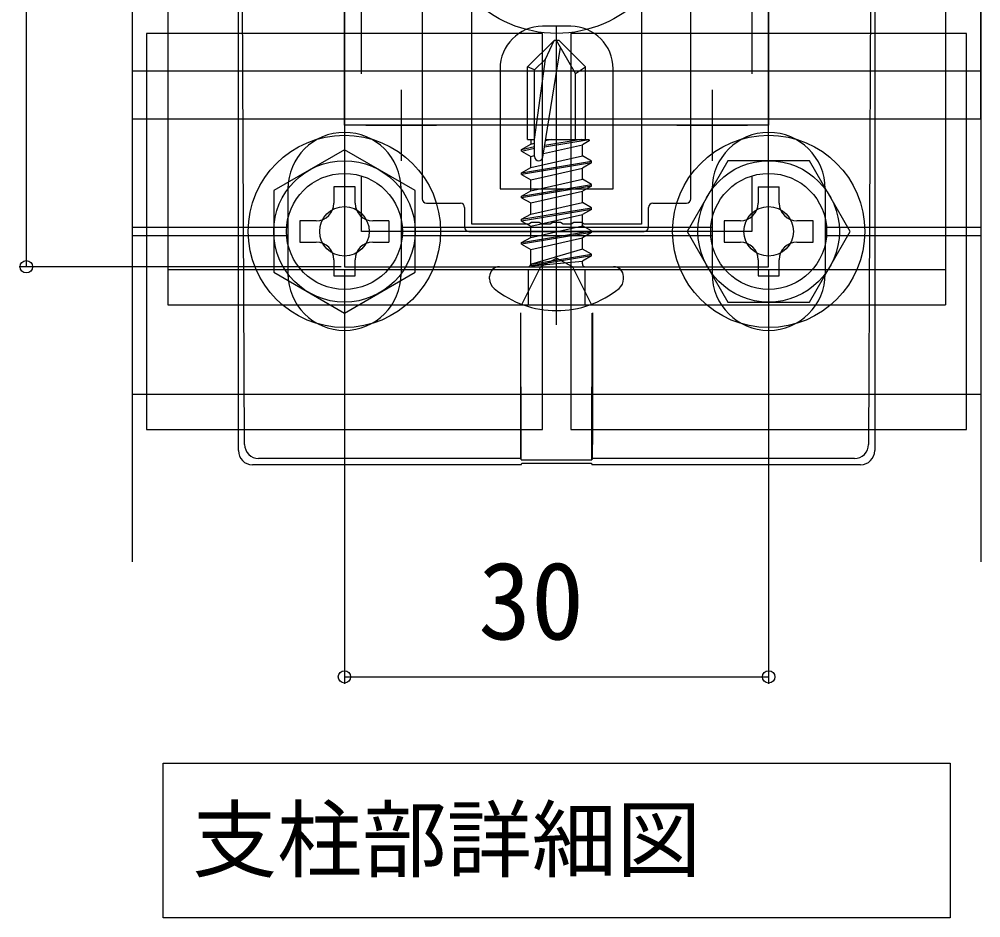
# Model space of a CAD drawing. Units: millimetres, scale not verified. Extents: x -875 to 875, y -1299 to 1293.
# Drawn here: x 467.5 to 603.5, y 4.2 to 131.3 of the extents above; entities that cross this region are included whole.
import ezdxf
from ezdxf.enums import TextEntityAlignment as Align

# ---------------------------------------------------------------- set-up
doc = ezdxf.new("R2010")
doc.units = ezdxf.units.MM
doc.header["$LTSCALE"] = 8
for name, color, linetype in [('0-1_USER1', 3, 'Continuous'), ('0-2_YKK_11', 7, 'Continuous'), ('0-4_YKK_13', 4, 'Continuous'), ('0-5_YKK_D', 6, 'Continuous')]:
    doc.layers.add(name, color=color, linetype=linetype)
doc.styles.add('ＭＳ ゴシック', font='')
doc.styles.get('ＭＳ ゴシック').set_extended_font_data('MS Gothic')

msp = doc.modelspace()

# ---------------------------------------------------------------- linework, layer by layer
at = {"layer": '0-1_USER1'}
msp.add_lwpolyline([(487.846, 12.12), (487.846, 26.12), (599.153, 26.12), (599.153, 4.238), (487.846, 4.238)], close=True, dxfattribs=at)
at = {"layer": '0-2_YKK_11'}
for p, q in [((521.5, 121.297), (521.5, 111.297)), ((565.5, 121.297), (565.5, 111.297)), ((516.5, 116.297), (526.5, 116.297)), ((560.5, 116.297), (570.5, 116.297))]:
    msp.add_line(p, q, dxfattribs=at)
msp.add_lwpolyline([(513.5, 196.297), (513.5, 96.297), (573.5, 96.297), (573.5, 196.297)], close=True, dxfattribs=at)
for points in [[(515.9, 123.563), (515.9, 137.697), (518.5, 140.297), (518.5, 152.297), (515.9, 154.897), (515.9, 169.031)], [(571.1, 169.031), (571.1, 154.897), (568.5, 152.297), (568.5, 140.297), (571.1, 137.697), (571.1, 123.563)], [(571.1, 109.031), (571.1, 101.297), (515.9, 101.297), (515.9, 109.031)]]:
    msp.add_lwpolyline(points, dxfattribs=at)
at = {"layer": '0-4_YKK_13'}
for p, q in [((483.5, 54.583), (483.5, 296.913)), ((603.5, 296.913), (603.5, 54.583)), ((498.5, 70.294), (498.5, 206.297)), ((499.368, 71.17), (498.75, 206.297)), ((588.249, 206.297), (587.632, 71.17)), ((588.5, 206.297), (588.5, 70.294)), ((598.5, 201.697), (598.5, 90.897)), ((524.5, 186.697), (524.5, 105.897)), ((562.5, 105.897), (562.5, 186.697)), ((603.5, 117.237), (603.5, 175.016)), ((545.5, 130.297), (541.5, 130.297)), ((543.5, 88.097), (543.5, 130.3)), ((543.15, 128.297), (539.4, 124.547)), ((541.913, 125.646), (543.15, 128.297)), ((543.85, 128.297), (543.15, 128.297)), ((546.2, 123.62), (543.5, 128.297)), ((543.85, 128.297), (547.6, 124.547)), ((541.57, 111.792), (544.078, 127.294)), ((540.4, 114.297), (541.913, 125.646)), ((483.5, 123.997), (603.5, 123.997)), ((539.4, 114.297), (539.4, 124.547)), ((540.4, 124.133), (539.4, 124.547)), ((547.6, 114.297), (547.6, 124.547)), ((483.5, 117.237), (603.5, 117.237)), ((539.4, 114.297), (540.4, 114.297)), ((539.851, 114.297), (539.851, 113.638)), ((548.121, 114.249), (541.797, 113.195)), ((546.997, 114.297), (541.836, 113.437)), ((542.771, 114.297), (541.945, 114.11)), ((541.975, 114.297), (547.6, 114.297)), ((548.121, 114.249), (547.6, 114.297)), ((548.121, 114.249), (548.121, 114.249)), ((548.121, 114.249), (548.121, 114.117)), ((538.556, 112.89), (539.851, 113.638)), ((538.556, 112.89), (540.4, 113.306)), ((538.556, 112.655), (540.4, 113.071)), ((538.556, 112.655), (538.556, 112.89)), ((539.851, 113.638), (540.4, 113.762)), ((541.654, 112.314), (547.148, 113.555)), ((548.121, 114.117), (547.148, 113.555)), ((547.148, 111.99), (547.148, 113.555)), ((538.556, 112.655), (539.851, 111.907)), ((539.851, 111.907), (540.4, 112.031)), ((539.851, 110.342), (547.148, 111.99)), ((539.851, 110.342), (539.851, 111.907)), ((548.443, 111.242), (547.148, 111.99)), ((538.556, 109.594), (548.443, 111.242)), ((548.443, 111.007), (538.556, 109.359)), ((538.556, 109.594), (539.851, 110.342)), ((539.851, 108.611), (547.148, 110.259)), ((548.443, 111.007), (547.148, 110.259)), ((547.148, 108.694), (547.148, 110.259)), ((548.443, 111.007), (548.443, 111.242)), ((538.556, 109.359), (538.556, 109.594)), ((538.556, 109.359), (539.851, 108.611)), ((515, 107.597), (512, 107.597)), ((512, 107.597), (512, 105.297)), ((515, 105.297), (515, 107.597)), ((538.556, 106.299), (548.443, 107.946)), ((548.443, 107.711), (538.556, 106.063)), ((539.851, 107.046), (547.148, 108.694)), ((539.851, 107.046), (539.851, 108.611)), ((548.443, 107.946), (547.148, 108.694)), ((548.443, 107.711), (547.148, 106.964)), ((548.443, 107.711), (548.443, 107.946)), ((572, 107.597), (572, 105.297)), ((572, 107.597), (575, 107.597)), ((575, 105.297), (575, 107.597)), ((505.5, 107.297), (505.5, 95.297)), ((521.5, 107.297), (521.5, 95.297)), ((538.556, 106.299), (539.851, 107.046)), ((538.556, 106.063), (538.556, 106.299)), ((539.851, 105.316), (547.148, 106.964)), ((547.148, 105.398), (547.148, 106.964)), ((565.5, 107.297), (565.5, 95.297)), ((581.5, 107.297), (581.5, 95.297)), ((525.099, 105.297), (529.9, 105.297)), ((538.556, 106.063), (539.851, 105.316)), ((539.851, 103.75), (547.148, 105.398)), ((539.851, 103.75), (539.851, 105.316)), ((548.443, 104.651), (547.148, 105.398)), ((557.099, 105.297), (561.9, 105.297)), ((530.5, 104.697), (530.5, 101.897)), ((538.556, 103.003), (548.443, 104.651)), ((548.443, 104.415), (538.556, 102.767)), ((538.556, 103.003), (539.851, 103.75)), ((539.851, 102.02), (547.148, 103.668)), ((548.443, 104.415), (547.148, 103.668)), ((547.148, 102.103), (547.148, 103.668)), ((548.443, 104.415), (548.443, 104.651)), ((556.5, 101.897), (556.5, 104.697)), ((509.5, 102.797), (507.2, 102.797)), ((519.8, 102.797), (517.5, 102.797)), ((519.8, 102.797), (519.8, 99.797)), ((538.556, 102.767), (538.556, 103.003)), ((538.556, 102.767), (539.851, 102.02)), ((539.851, 100.455), (547.148, 102.103)), ((539.851, 100.455), (539.851, 102.02)), ((567.2, 102.797), (567.2, 99.797)), ((569.5, 102.797), (567.2, 102.797)), ((579.8, 102.797), (577.5, 102.797)), ((579.8, 99.797), (579.8, 102.797)), ((483.5, 101.897), (505.5, 101.897)), ((483.5, 100.697), (505.5, 100.697)), ((521.5, 101.897), (565.5, 101.897)), ((521.5, 100.697), (565.5, 100.697)), ((531.099, 101.297), (555.9, 101.297)), ((548.443, 101.12), (538.556, 99.472)), ((548.443, 101.12), (547.148, 100.372)), ((548.443, 101.12), (548.443, 101.355)), ((581.5, 101.897), (603.5, 101.897)), ((581.5, 100.697), (603.5, 100.697)), ((517.5, 99.797), (519.8, 99.797)), ((538.556, 99.707), (539.851, 100.455)), ((538.556, 99.472), (538.556, 99.707)), ((538.556, 99.472), (539.851, 98.724)), ((539.851, 98.724), (547.148, 100.372)), ((547.148, 98.807), (547.148, 100.372)), ((567.2, 99.797), (569.5, 99.797)), ((577.5, 99.797), (579.8, 99.797)), ((539.851, 96.697), (539.851, 98.724)), ((547.148, 98.807), (539.968, 96.647)), ((539.968, 96.647), (548.443, 98.059)), ((548.443, 97.824), (548.443, 98.059)), ((512, 97.297), (512, 94.997)), ((515, 94.997), (515, 97.297)), ((548.443, 97.824), (539.968, 96.411)), ((539.968, 96.411), (547.148, 97.076)), ((539.968, 96.411), (539.968, 96.647)), ((541.249, 96.297), (543.5, 97.494)), ((545.75, 96.297), (543.5, 97.494)), ((548.443, 97.824), (547.148, 97.076)), ((547.148, 96.697), (547.148, 97.076)), ((572, 97.297), (572, 94.997)), ((488.5, 95.897), (598.5, 95.897)), ((535.43, 96.297), (551.57, 96.297)), ((541.249, 96.297), (538.6, 90.983)), ((539.5, 95.897), (539.5, 90.897)), ((545.75, 96.297), (548.4, 90.983)), ((547.5, 95.897), (547.5, 90.897)), ((512, 94.997), (515, 94.997)), ((534.03, 94.573), (534.03, 94.897)), ((552.97, 94.573), (552.97, 94.897)), ((538.395, 89.768), (538.395, 71.179)), ((548.604, 89.768), (548.604, 71.179)), ((538.498, 68.972), (538.444, 89.75)), ((548.501, 68.972), (548.555, 89.75)), ((483.5, 78.297), (603.5, 78.297)), ((538.5, 68.297), (500.488, 68.297)), ((538.428, 69.182), (501.365, 69.182)), ((538.428, 69.182), (538.498, 68.972)), ((538.498, 68.972), (548.501, 68.972)), ((538.5, 68.297), (538.569, 68.508)), ((538.569, 68.508), (548.43, 68.508)), ((548.43, 68.508), (548.5, 68.297)), ((586.511, 68.297), (548.5, 68.297)), ((548.571, 69.182), (548.501, 68.972)), ((585.634, 69.182), (548.571, 69.182))]:
    msp.add_line(p, q, dxfattribs=at)
for points in [[(488.5, 201.697), (488.5, 90.897), (598.5, 90.897)], [(483.5, 117.237), (483.5, 175.016), (603.5, 175.016)], [(555.644, 135.88), (555.5, 135.49), (555.5, 102.297), (547.416, 102.297), (547.049, 102.537), (545.95, 102.537), (545.583, 102.297), (544.416, 102.297), (544.049, 102.537), (542.95, 102.537), (542.583, 102.297), (541.416, 102.297), (541.049, 102.537), (539.95, 102.537), (539.583, 102.297), (531.5, 102.297), (531.5, 135.49), (531.355, 135.88)], [(540.4, 111.886), (540.4, 124.133), (541.913, 125.646)], [(535.5, 124.297), (535.5, 107.297), (551.5, 107.297), (551.5, 124.297)], [(546.2, 114.297), (546.2, 123.62), (547.6, 124.547)], [(507.2, 102.797), (507.2, 99.797), (509.5, 99.797)], [(538.556, 99.707), (548.443, 101.355), (547.148, 102.103)], [(548.443, 97.824), (548.443, 98.059), (547.148, 98.807)], [(572, 94.997), (575, 94.997), (575, 97.297)]]:
    msp.add_lwpolyline(points, dxfattribs=at)
for points in [[(573.5, 176.297), (573.5, 116.297), (513.5, 116.297), (513.5, 176.297)], [(485.5, 73.297), (541.5, 73.297), (541.5, 129.297), (485.5, 129.297)], [(545.5, 73.297), (601.5, 73.297), (601.5, 129.297), (545.5, 129.297)], [(523.5, 107.071), (513.5, 112.844), (503.5, 107.071), (503.5, 95.524), (513.5, 89.75), (523.5, 95.524)], [(567.726, 111.297), (561.953, 101.297), (567.726, 91.297), (579.273, 91.297), (585.047, 101.297), (579.273, 111.297)]]:
    msp.add_lwpolyline(points, close=True, dxfattribs=at)
for centre, radius in [((543.5, 146.297), 17), ((543.5, 146.297), 17), ((513.5, 101.297), 13.6), ((573.5, 101.297), 13.6), ((513.5, 101.297), 10), ((573.5, 101.297), 10), ((513.5, 101.297), 8.2), ((573.5, 101.297), 8.2), ((513.5, 101.297), 3.5), ((573.5, 101.297), 3.5)]:
    msp.add_circle(centre, radius, dxfattribs=at)
for centre, radius, start, end in [((541.5, 124.297), 6, 90.00001, 179.99999), ((545.5, 124.297), 6, 0.00001, 89.99999), ((513.5, 107.297), 8, 0, 180), ((573.5, 107.297), 8, 0, 180), ((540.988, 111.886), 0.589, 180, 270), ((540.988, 111.886), 0.589, 270, 350.8071), ((509.5, 105.297), 2.5, 270, 0), ((517.5, 105.297), 2.5, 180, 270), ((569.5, 105.297), 2.5, 270, 0), ((577.5, 105.297), 2.5, 180, 270), ((509.5, 97.297), 2.5, 0, 90), ((517.5, 97.297), 2.5, 90, 180), ((569.5, 97.297), 2.5, 0, 90), ((577.5, 97.297), 2.5, 90, 180), ((539.451, 96.697), 0.4, 270, 360), ((547.548, 96.697), 0.4, 180, 270), ((513.5, 95.297), 8, 180, 0), ((535.43, 94.897), 1.4, 90, 180), ((551.57, 94.897), 1.4, 0, 90), ((573.5, 95.297), 8, 180, 0), ((535.753, 94.573), 1.724, 180, 230.87645), ((551.246, 94.573), 1.724, 309.12355, 0), ((543.5, 104.097), 14, 230.87645, 270), ((543.5, 104.097), 14, 270, 309.12355), ((501.371, 71.185), 2.004, 180.44387, 269.81844), ((585.628, 71.185), 2.004, 270.18156, 359.55613)]:
    msp.add_arc(centre, radius, start, end, dxfattribs=at)
for centre, major_axis, ratio, start_param, end_param in [((525.1, 105.897), (-0.424, -0.424), 0.999695, 5.4979394, 7.0684312), ((529.899, 104.697), (0.424, 0.424), 0.999695, 5.4979394, 7.0684312), ((557.1, 104.697), (-0.424, 0.424), 0.999695, 5.4979394, 7.0684312), ((561.899, 105.897), (0.424, -0.424), 0.999695, 5.4979394, 7.0684312), ((531.1, 101.897), (-0.424, -0.424), 0.999695, 5.4979394, 7.0684312), ((555.899, 101.897), (0.424, -0.424), 0.999695, 5.4979394, 7.0684312), ((538.43, 71.179), (0, 2), 0.017455, 1.5707963, 3.0892328), ((548.569, 71.179), (0, 2), 0.017455, 3.1939525, 4.712389), ((500.502, 70.309), (0.974, 1.765), 0.991424, 2.0784135, 3.641926), ((586.497, 70.309), (-0.974, 1.765), 0.991424, 2.6412593, 4.2047718)]:
    msp.add_ellipse(centre, major_axis=major_axis, ratio=ratio, start_param=start_param, end_param=end_param, dxfattribs=at)
at = {"layer": '0-5_YKK_D'}
for p, q in [((468.5, 196.297), (468.5, 96.303)), ((513.012, 96.303), (467.5, 96.303)), ((513.5, 95.897), (513.5, 37.297)), ((573.5, 95.897), (573.5, 37.297)), ((513.5, 38.297), (573.5, 38.297))]:
    msp.add_line(p, q, dxfattribs=at)
for centre in [(468.5, 96.303), (513.5, 38.297), (573.5, 38.297)]:
    msp.add_circle(centre, 0.875, dxfattribs=at)

# ---------------------------------------------------------------- texts
at = {"layer": '0-1_USER1', "style": 'ＭＳ ゴシック'}
msp.add_text('支柱部詳細図', height=8.798, dxfattribs=at).set_placement((491.977, 8.268), align=Align.BOTTOM_LEFT)
at = {"layer": '0-5_YKK_D', "style": 'ＭＳ ゴシック'}
msp.add_text('30', height=11, dxfattribs=at).set_placement((532.42, 40.297), align=Align.BOTTOM_LEFT)

doc.saveas('drawing.dxf')
